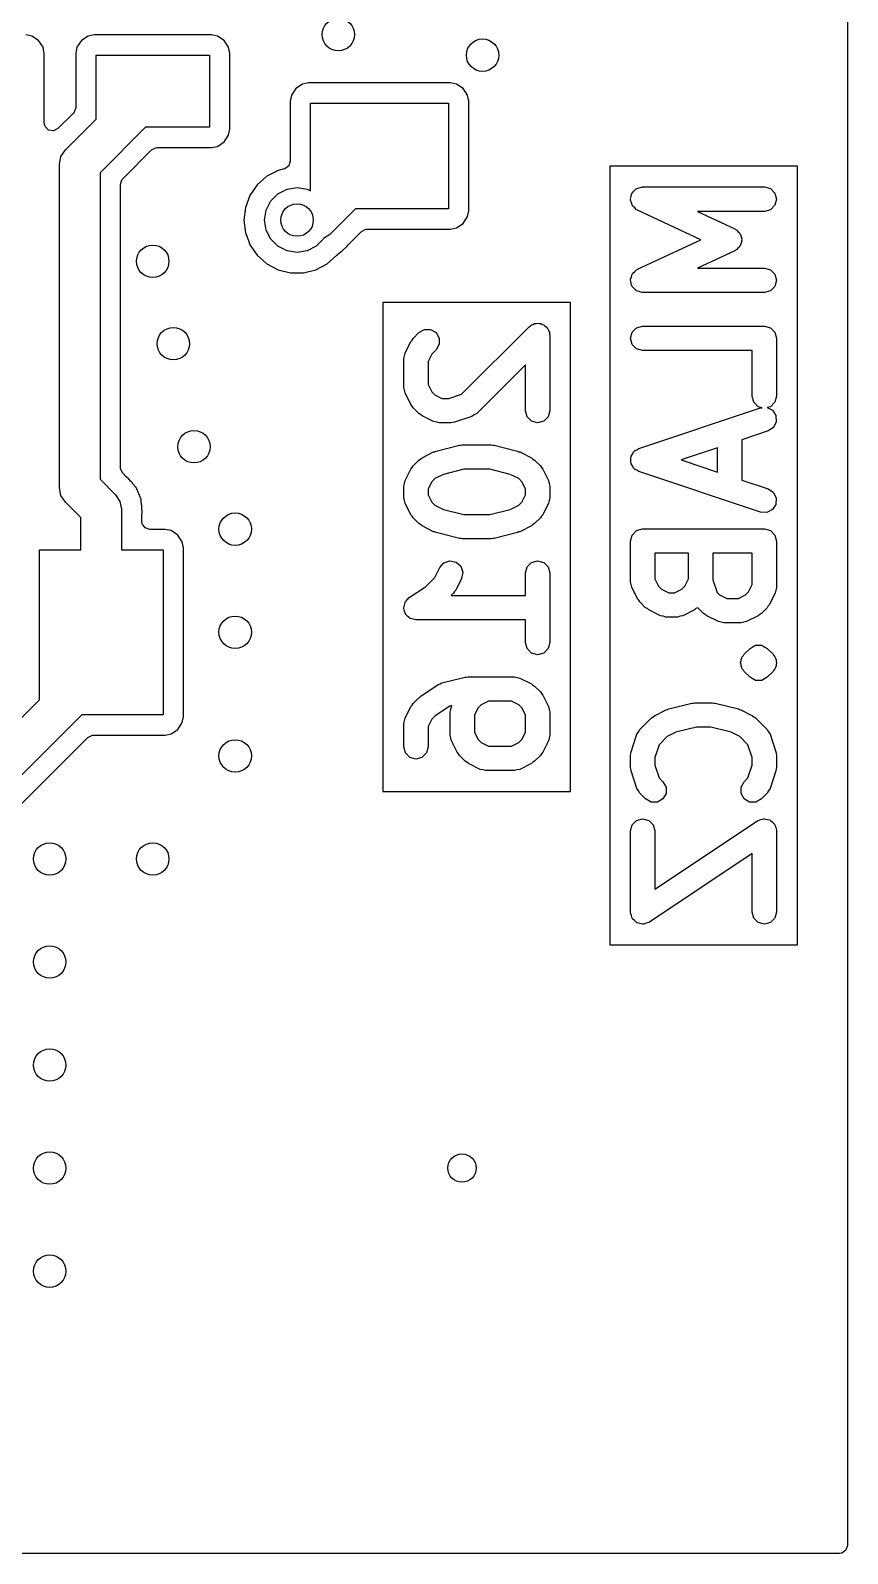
# Model space of a CAD drawing. Extents: x -0.19 to 2.19, y -0.19 to 1.39.
# Drawn here: x 1.791 to 2.187, y -0.187 to 0.552 of the extents above; entities that cross this region are included whole.
import ezdxf

# ---------------------------------------------------------------- set-up
doc = ezdxf.new("R2010")
doc.units = 0
doc.header["$MEASUREMENT"] = 0
doc.layers.add('BLACK', color=7, linetype='CONTINUOUS')

msp = doc.modelspace()

# ---------------------------------------------------------------- linework, layer by layer
at = {"layer": 'BLACK', "linetype": 'CONTINUOUS'}
for p, q in [((2.18703, 1.38313), (2.18703, -0.18313)), ((1.79135, 0.54929), (1.78847, 0.54986)), ((1.79461, 0.54711), (1.79135, 0.54929)), ((1.79135, 0.54929), (1.79135, 0.54929)), ((1.79135, 0.54929), (1.79135, 0.54929)), ((1.79135, 0.54929), (1.79135, 0.54929)), ((1.79679, 0.54385), (1.79461, 0.54711)), ((1.79461, 0.54711), (1.79461, 0.54711)), ((1.81539, 0.54711), (1.81321, 0.54385)), ((1.81865, 0.54929), (1.81539, 0.54711)), ((1.81539, 0.54711), (1.81539, 0.54711)), ((1.82153, 0.54986), (1.81865, 0.54929)), ((1.81865, 0.54929), (1.81865, 0.54929)), ((1.87847, 0.54986), (1.82153, 0.54986)), ((1.82153, 0.54986), (1.82153, 0.54986)), ((1.82153, 0.54986), (1.82153, 0.54986)), ((1.88135, 0.54929), (1.87847, 0.54986)), ((1.87847, 0.54986), (1.87847, 0.54986)), ((1.88461, 0.54711), (1.88135, 0.54929)), ((1.88135, 0.54929), (1.88135, 0.54929)), ((1.88135, 0.54929), (1.88135, 0.54929)), ((1.88135, 0.54929), (1.88135, 0.54929)), ((1.88679, 0.54385), (1.88461, 0.54711)), ((1.88461, 0.54711), (1.88461, 0.54711)), ((1.79722, 0.54166), (1.79679, 0.54385)), ((1.79736, 0.54097), (1.79722, 0.54166)), ((1.79736, 0.50714), (1.79736, 0.54097)), ((1.79736, 0.54097), (1.79736, 0.54097)), ((1.81321, 0.54385), (1.81264, 0.54097)), ((1.81264, 0.54097), (1.81264, 0.54097)), ((1.81264, 0.54097), (1.81264, 0.51462)), ((1.81321, 0.54385), (1.81321, 0.54385)), ((1.8225, 0.50892), (1.8225, 0.54)), ((1.8225, 0.54), (1.8775, 0.54)), ((1.8775, 0.54), (1.8775, 0.505)), ((1.88736, 0.54097), (1.88679, 0.54385)), ((1.88736, 0.50403), (1.88736, 0.54097)), ((1.9227, 0.52599), (1.91944, 0.52381)), ((1.92558, 0.52656), (1.9227, 0.52599)), ((1.9227, 0.52599), (1.9227, 0.52599)), ((1.99442, 0.52656), (1.92558, 0.52656)), ((1.92558, 0.52656), (1.92558, 0.52656)), ((1.92558, 0.52656), (1.92558, 0.52656)), ((1.9973, 0.52599), (1.99442, 0.52656)), ((1.99442, 0.52656), (1.99442, 0.52656)), ((2.00056, 0.52381), (1.9973, 0.52599)), ((1.9973, 0.52599), (1.9973, 0.52599)), ((1.9973, 0.52599), (1.9973, 0.52599)), ((1.9973, 0.52599), (1.9973, 0.52599)), ((1.91726, 0.52055), (1.91669, 0.51767)), ((1.91669, 0.51767), (1.91669, 0.51767)), ((1.91669, 0.51767), (1.91669, 0.48861)), ((1.91944, 0.52381), (1.91726, 0.52055)), ((1.91726, 0.52055), (1.91726, 0.52055)), ((1.91944, 0.52381), (1.91944, 0.52381)), ((2.00152, 0.52238), (2.00056, 0.52381)), ((2.00056, 0.52381), (2.00056, 0.52381)), ((2.00274, 0.52055), (2.00152, 0.52238)), ((2.00318, 0.51836), (2.00274, 0.52055)), ((2.00328, 0.51781), (2.00318, 0.51836)), ((2.00331, 0.51767), (2.00328, 0.51781)), ((2.00331, 0.48609), (2.00331, 0.51767)), ((1.8115, 0.51186), (1.80402, 0.50438)), ((1.81189, 0.51233), (1.8115, 0.51186)), ((1.81264, 0.51462), (1.81189, 0.51233)), ((1.92655, 0.47412), (1.92655, 0.5167)), ((1.92655, 0.5167), (1.99345, 0.5167)), ((1.99345, 0.5167), (1.99345, 0.4655)), ((1.79779, 0.50537), (1.79736, 0.50714)), ((1.79949, 0.50367), (1.79779, 0.50537)), ((1.80187, 0.50329), (1.79949, 0.50367)), ((1.80402, 0.50438), (1.80187, 0.50329)), ((1.80761, 0.49403), (1.8225, 0.50892)), ((1.84642, 0.505), (1.82441, 0.48299)), ((1.8775, 0.505), (1.84642, 0.505)), ((1.88679, 0.50115), (1.88736, 0.50403)), ((1.87847, 0.49514), (1.88135, 0.49571)), ((1.88135, 0.49571), (1.88461, 0.49789)), ((1.88461, 0.49789), (1.88679, 0.50115)), ((1.80472, 0.48707), (1.80547, 0.49083)), ((1.80547, 0.49083), (1.80761, 0.49403)), ((1.80761, 0.49403), (1.80761, 0.49403)), ((1.83541, 0.48005), (1.84936, 0.494)), ((1.84936, 0.494), (1.85151, 0.49509)), ((1.85151, 0.49509), (1.85212, 0.49514)), ((1.85212, 0.49514), (1.87847, 0.49514)), ((1.87847, 0.49514), (1.87847, 0.49514)), ((1.91669, 0.48861), (1.91594, 0.48632)), ((1.80472, 0.33012), (1.80472, 0.48707)), ((1.82441, 0.48299), (1.82441, 0.3342)), ((1.90534, 0.48123), (1.90069, 0.47711)), ((1.91085, 0.48412), (1.90534, 0.48123)), ((1.91372, 0.48483), (1.91085, 0.48412)), ((1.91399, 0.48491), (1.91372, 0.48483)), ((1.91594, 0.48632), (1.91399, 0.48491)), ((2.00331, 0.46453), (2.00331, 0.48609)), ((2.16268, 0.48609), (2.07167, 0.48609)), ((2.07167, 0.48609), (2.07167, 0.10827)), ((2.16268, 0.10827), (2.16268, 0.48609)), ((1.83427, 0.47729), (1.83502, 0.47958)), ((1.83427, 0.46), (1.83427, 0.47729)), ((1.83502, 0.47958), (1.83541, 0.48005)), ((1.90069, 0.47711), (1.89716, 0.47199)), ((1.91074, 0.47274), (1.91513, 0.47498)), ((1.91513, 0.47498), (1.92, 0.47575)), ((1.92, 0.47575), (1.92487, 0.47498)), ((1.92487, 0.47498), (1.92655, 0.47412)), ((2.08247, 0.47283), (2.08254, 0.47309)), ((2.08254, 0.47309), (2.08344, 0.47399)), ((2.08344, 0.47399), (2.08426, 0.47497)), ((2.08426, 0.47497), (2.08451, 0.47506)), ((2.08451, 0.47506), (2.0847, 0.47525)), ((2.0847, 0.47525), (2.08593, 0.47558)), ((2.08593, 0.47558), (2.08714, 0.47602)), ((2.08714, 0.47602), (2.0874, 0.47597)), ((2.0874, 0.47597), (2.08765, 0.47604)), ((2.08765, 0.47604), (2.14671, 0.47604)), ((2.14671, 0.47604), (2.14966, 0.47525)), ((2.14966, 0.47525), (2.15182, 0.47309)), ((2.15182, 0.47309), (2.15261, 0.47014)), ((1.89495, 0.46617), (1.8942, 0.46)), ((1.89716, 0.47199), (1.89495, 0.46617)), ((1.89495, 0.46617), (1.89495, 0.46617)), ((1.90502, 0.46487), (1.90726, 0.46926)), ((1.90726, 0.46926), (1.91074, 0.47274)), ((2.08175, 0.47014), (2.08208, 0.47137)), ((2.08181, 0.46988), (2.08175, 0.47014)), ((2.08177, 0.46962), (2.08181, 0.46988)), ((2.0822, 0.46842), (2.08177, 0.46962)), ((2.08208, 0.47137), (2.0823, 0.47263)), ((2.08254, 0.46718), (2.0822, 0.46842)), ((2.0823, 0.47263), (2.08247, 0.47283)), ((2.08272, 0.467), (2.08254, 0.46718)), ((2.08281, 0.46675), (2.08272, 0.467)), ((2.08379, 0.46593), (2.08281, 0.46675)), ((2.0847, 0.46502), (2.08379, 0.46593)), ((2.15182, 0.46718), (2.14966, 0.46502)), ((2.15261, 0.47014), (2.15182, 0.46718)), ((1.83427, 0.44012), (1.83427, 0.46)), ((1.8942, 0.46), (1.8942, 0.46)), ((1.8942, 0.46), (1.89495, 0.45383)), ((1.90425, 0.46), (1.90502, 0.46487)), ((1.90502, 0.45513), (1.90425, 0.46)), ((1.94832, 0.4655), (1.93586, 0.45304)), ((1.99345, 0.4655), (1.94832, 0.4655)), ((1.9973, 0.45621), (2.00056, 0.45839)), ((2.00056, 0.45839), (2.00274, 0.46165)), ((2.00274, 0.46165), (2.00331, 0.46453)), ((2.08495, 0.46495), (2.0847, 0.46502)), ((2.08515, 0.46478), (2.08495, 0.46495)), ((2.11587, 0.45045), (2.08515, 0.46478)), ((2.14671, 0.46423), (2.11427, 0.46423)), ((2.11427, 0.46423), (2.13233, 0.4558)), ((2.14966, 0.46502), (2.14671, 0.46423)), ((1.89495, 0.45383), (1.89495, 0.45383)), ((1.89495, 0.45383), (1.8964, 0.45)), ((1.90726, 0.45074), (1.90502, 0.45513)), ((1.9329, 0.45107), (1.93274, 0.45074)), ((1.93586, 0.45304), (1.9329, 0.45107)), ((1.94463, 0.44786), (1.95126, 0.4545)), ((1.95126, 0.4545), (1.95341, 0.45559)), ((1.95341, 0.45559), (1.95402, 0.45564)), ((1.95402, 0.45564), (1.99442, 0.45564)), ((1.99442, 0.45564), (1.9973, 0.45621)), ((1.99442, 0.45564), (1.99442, 0.45564)), ((2.13233, 0.4558), (2.13273, 0.45547)), ((2.13273, 0.45547), (2.13322, 0.45529)), ((2.13322, 0.45529), (2.13388, 0.4545)), ((2.13388, 0.4545), (2.13467, 0.45384)), ((2.13467, 0.45384), (2.13485, 0.45335)), ((2.13485, 0.45335), (2.13518, 0.45295)), ((2.13518, 0.45295), (2.13536, 0.45193)), ((2.13536, 0.45193), (2.13572, 0.45096)), ((2.13572, 0.45096), (2.13563, 0.45045)), ((1.8964, 0.45), (1.89716, 0.44801)), ((1.89716, 0.44801), (1.90069, 0.44289)), ((1.91074, 0.44726), (1.90726, 0.45074)), ((1.91513, 0.44502), (1.91074, 0.44726)), ((1.92, 0.44425), (1.91513, 0.44502)), ((1.92487, 0.44502), (1.92, 0.44425)), ((1.92926, 0.44726), (1.92487, 0.44502)), ((1.93274, 0.45074), (1.92926, 0.44726)), ((1.93966, 0.44325), (1.94122, 0.4446)), ((1.94122, 0.4446), (1.94133, 0.44469)), ((1.94133, 0.44469), (1.94184, 0.44507)), ((1.94184, 0.44507), (1.94229, 0.44552)), ((1.94229, 0.44552), (1.94239, 0.44561)), ((1.94239, 0.44561), (1.94395, 0.44696)), ((1.94395, 0.44696), (1.9441, 0.44721)), ((1.9441, 0.44721), (1.94463, 0.44786)), ((2.08515, 0.43612), (2.11587, 0.45045)), ((2.13233, 0.4451), (2.11427, 0.43667)), ((2.13273, 0.44543), (2.13233, 0.4451)), ((2.13322, 0.44561), (2.13273, 0.44543)), ((2.13388, 0.4464), (2.13322, 0.44561)), ((2.13467, 0.44706), (2.13388, 0.4464)), ((2.13485, 0.44755), (2.13467, 0.44706)), ((2.13518, 0.44795), (2.13485, 0.44755)), ((2.13536, 0.44897), (2.13518, 0.44795)), ((2.13572, 0.44994), (2.13536, 0.44897)), ((2.13563, 0.45045), (2.13572, 0.44994)), ((1.83425, 0.44), (1.83427, 0.44012)), ((1.83427, 0.43988), (1.83425, 0.44)), ((1.83427, 0.42003), (1.83427, 0.43988)), ((1.90069, 0.44289), (1.90069, 0.44289)), ((1.90069, 0.44289), (1.90069, 0.44289)), ((1.90069, 0.44289), (1.90534, 0.43877)), ((1.90534, 0.43877), (1.91085, 0.43588)), ((1.92915, 0.43588), (1.93466, 0.43877)), ((1.93466, 0.43877), (1.93931, 0.44289)), ((1.93931, 0.44289), (1.93943, 0.44303)), ((1.93931, 0.44289), (1.93931, 0.44289)), ((1.93943, 0.44303), (1.93962, 0.44321)), ((1.93962, 0.44321), (1.93966, 0.44325)), ((1.93966, 0.44325), (1.93966, 0.44325)), ((2.08495, 0.43595), (2.08515, 0.43612)), ((2.11427, 0.43667), (2.14671, 0.43667)), ((2.14671, 0.43667), (2.14966, 0.43588)), ((1.91085, 0.43588), (1.91689, 0.43439)), ((1.91689, 0.43439), (1.91689, 0.43439)), ((1.91689, 0.43439), (1.92311, 0.43439)), ((1.92311, 0.43439), (1.92915, 0.43588)), ((1.92311, 0.43439), (1.92311, 0.43439)), ((2.08175, 0.43077), (2.08181, 0.43102)), ((2.08208, 0.42953), (2.08175, 0.43077)), ((2.08177, 0.43128), (2.0822, 0.43248)), ((2.08181, 0.43102), (2.08177, 0.43128)), ((2.0823, 0.42827), (2.08208, 0.42953)), ((2.0822, 0.43248), (2.08254, 0.43372)), ((2.08254, 0.43372), (2.08272, 0.4339)), ((2.08272, 0.4339), (2.08281, 0.43415)), ((2.08281, 0.43415), (2.08379, 0.43497)), ((2.08379, 0.43497), (2.0847, 0.43588)), ((2.0847, 0.43588), (2.08495, 0.43595)), ((2.14966, 0.43588), (2.15182, 0.43372)), ((2.15182, 0.43372), (2.15261, 0.43077)), ((2.15261, 0.43077), (2.15182, 0.42781)), ((2.08247, 0.42807), (2.0823, 0.42827)), ((2.08254, 0.42781), (2.08247, 0.42807)), ((2.08344, 0.42691), (2.08254, 0.42781)), ((2.08426, 0.42593), (2.08344, 0.42691)), ((2.08451, 0.42584), (2.08426, 0.42593)), ((2.0847, 0.42565), (2.08451, 0.42584)), ((2.08593, 0.42532), (2.0847, 0.42565)), ((2.08714, 0.42488), (2.08593, 0.42532)), ((2.0874, 0.42493), (2.08714, 0.42488)), ((2.08765, 0.42486), (2.0874, 0.42493)), ((2.14671, 0.42486), (2.08765, 0.42486)), ((2.14966, 0.42565), (2.14671, 0.42486)), ((2.15182, 0.42781), (2.14966, 0.42565)), ((1.83427, 0.3399), (1.83427, 0.42003)), ((2.05268, 0.42003), (1.96167, 0.42003)), ((1.96167, 0.42003), (1.96167, 0.1828)), ((2.05268, 0.1828), (2.05268, 0.42003)), ((1.9791, 0.40541), (1.98175, 0.40694)), ((1.98175, 0.40694), (1.9848, 0.40694)), ((1.9848, 0.40694), (1.98745, 0.40541)), ((1.99977, 0.37546), (2.03253, 0.40823)), ((2.03253, 0.40823), (2.0332, 0.40861)), ((2.0332, 0.40861), (2.03375, 0.40916)), ((2.03375, 0.40916), (2.0345, 0.40936)), ((2.0345, 0.40936), (2.03518, 0.40975)), ((2.03518, 0.40975), (2.03595, 0.40975)), ((2.03595, 0.40975), (2.03671, 0.40996)), ((2.03671, 0.40996), (2.03746, 0.40975)), ((2.03746, 0.40975), (2.03823, 0.40975)), ((2.03823, 0.40975), (2.03891, 0.40936)), ((2.03891, 0.40936), (2.03966, 0.40916)), ((2.03966, 0.40916), (2.04021, 0.40861)), ((2.04021, 0.40861), (2.04088, 0.40823)), ((2.04088, 0.40823), (2.04127, 0.40755)), ((2.04127, 0.40755), (2.04182, 0.407)), ((2.04182, 0.407), (2.04202, 0.40625)), ((2.08254, 0.4056), (2.0847, 0.40776)), ((2.0847, 0.40776), (2.08765, 0.40855)), ((2.08765, 0.40855), (2.14671, 0.40855)), ((2.14671, 0.40855), (2.14966, 0.40776)), ((2.14966, 0.40776), (2.15182, 0.4056)), ((1.97237, 0.39544), (1.97518, 0.40107)), ((1.97518, 0.40107), (1.97581, 0.40178)), ((1.97581, 0.40178), (1.97629, 0.4026)), ((1.97629, 0.4026), (1.9791, 0.40541)), ((1.98745, 0.40541), (1.98898, 0.40277)), ((1.98898, 0.39971), (1.98745, 0.39706)), ((1.98898, 0.40277), (1.98898, 0.39971)), ((2.04202, 0.40625), (2.04241, 0.40558)), ((2.04241, 0.40558), (2.04241, 0.4048)), ((2.04241, 0.4048), (2.04261, 0.40405)), ((2.04261, 0.40405), (2.04261, 0.36749)), ((2.08175, 0.40264), (2.08254, 0.4056)), ((2.08254, 0.39969), (2.08175, 0.40264)), ((2.0847, 0.39753), (2.08254, 0.39969)), ((2.15182, 0.4056), (2.15261, 0.40264)), ((2.15261, 0.40264), (2.15261, 0.37452)), ((1.97175, 0.3928), (1.9721, 0.39411)), ((1.97175, 0.37874), (1.97175, 0.3928)), ((1.9721, 0.39411), (1.97237, 0.39544)), ((1.98532, 0.39493), (1.98356, 0.39141)), ((1.98745, 0.39706), (1.98532, 0.39493)), ((2.08765, 0.39674), (2.0847, 0.39753)), ((2.1408, 0.39674), (2.08765, 0.39674)), ((2.1408, 0.37452), (2.1408, 0.39674)), ((1.98356, 0.39141), (1.98356, 0.38013)), ((2.0308, 0.38979), (2.00714, 0.36613)), ((2.0308, 0.36749), (2.0308, 0.38979)), ((1.9721, 0.37743), (1.97175, 0.37874)), ((1.97237, 0.3761), (1.9721, 0.37743)), ((1.98356, 0.38013), (1.98532, 0.37661)), ((1.97518, 0.37047), (1.97237, 0.3761)), ((1.97581, 0.36976), (1.97518, 0.37047)), ((1.97629, 0.36894), (1.97581, 0.36976)), ((1.98532, 0.37661), (1.98677, 0.37516)), ((1.98677, 0.37516), (1.99029, 0.3734)), ((1.99029, 0.3734), (1.99357, 0.3734)), ((1.99357, 0.3734), (1.99977, 0.37546)), ((2.14159, 0.37157), (2.1408, 0.37452)), ((2.14375, 0.36941), (2.14159, 0.37157)), ((2.15182, 0.37157), (2.14966, 0.36941)), ((2.15261, 0.37452), (2.15182, 0.37157)), ((1.9791, 0.36613), (1.97629, 0.36894)), ((1.97992, 0.36565), (1.9791, 0.36613)), ((1.98063, 0.36502), (1.97992, 0.36565)), ((1.98626, 0.36221), (1.98063, 0.36502)), ((1.98759, 0.36194), (1.98626, 0.36221)), ((2.00483, 0.3647), (1.99639, 0.36189)), ((2.00596, 0.36545), (2.00483, 0.3647)), ((2.00714, 0.36613), (2.00596, 0.36545)), ((2.03159, 0.36454), (2.0308, 0.36749)), ((2.03375, 0.36238), (2.03159, 0.36454)), ((2.03671, 0.36159), (2.03375, 0.36238)), ((2.03966, 0.36238), (2.03671, 0.36159)), ((2.04182, 0.36454), (2.03966, 0.36238)), ((2.04261, 0.36749), (2.04182, 0.36454)), ((2.08578, 0.34919), (2.14484, 0.36888)), ((2.14557, 0.36892), (2.14375, 0.36941)), ((2.14484, 0.36888), (2.14557, 0.36892)), ((2.14966, 0.36941), (2.14805, 0.36898)), ((2.14805, 0.36898), (2.15062, 0.36769)), ((2.15062, 0.36769), (2.15231, 0.36514)), ((2.15231, 0.36514), (2.15249, 0.36209)), ((1.9889, 0.36159), (1.98759, 0.36194)), ((1.99452, 0.36159), (1.9889, 0.36159)), ((1.99544, 0.36183), (1.99452, 0.36159)), ((1.99639, 0.36189), (1.99544, 0.36183)), ((2.14857, 0.35767), (2.13574, 0.35339)), ((2.15112, 0.35935), (2.14857, 0.35767)), ((2.15249, 0.36209), (2.15112, 0.35935)), ((1.98063, 0.34465), (1.98626, 0.34746)), ((1.98626, 0.34746), (1.9869, 0.34759)), ((1.9869, 0.34759), (1.98747, 0.34791)), ((1.98747, 0.34791), (1.99872, 0.35072)), ((1.99872, 0.35072), (1.99944, 0.35071)), ((1.99944, 0.35071), (2.00015, 0.3509)), ((2.00015, 0.3509), (2.01421, 0.3509)), ((2.01421, 0.3509), (2.01491, 0.35071)), ((2.01491, 0.35071), (2.01564, 0.35072)), ((2.01564, 0.35072), (2.02689, 0.34791)), ((2.02689, 0.34791), (2.02746, 0.34759)), ((2.02746, 0.34759), (2.0281, 0.34746)), ((2.0281, 0.34746), (2.03372, 0.34465)), ((2.0827, 0.34645), (2.08323, 0.34751)), ((2.08323, 0.34751), (2.08353, 0.3477)), ((2.08353, 0.3477), (2.08373, 0.34801)), ((2.08373, 0.34801), (2.08479, 0.34854)), ((2.08479, 0.34854), (2.08578, 0.34919)), ((2.12393, 0.34946), (2.10633, 0.34359)), ((2.12393, 0.33772), (2.12393, 0.34946)), ((2.13574, 0.35339), (2.13574, 0.33378)), ((1.97581, 0.33991), (1.97629, 0.34073)), ((1.97629, 0.34073), (1.9791, 0.34355)), ((1.9791, 0.34355), (1.97992, 0.34402)), ((1.97992, 0.34402), (1.98063, 0.34465)), ((2.03372, 0.34465), (2.03443, 0.34402)), ((2.03443, 0.34402), (2.03526, 0.34355)), ((2.03526, 0.34355), (2.03807, 0.34073)), ((2.03807, 0.34073), (2.03854, 0.33991)), ((2.08187, 0.34477), (2.08203, 0.34509)), ((2.08194, 0.34359), (2.08187, 0.34477)), ((2.08187, 0.3424), (2.08194, 0.34359)), ((2.08203, 0.34208), (2.08187, 0.3424)), ((2.08203, 0.34509), (2.08205, 0.34546)), ((2.08205, 0.34172), (2.08203, 0.34208)), ((2.08205, 0.34546), (2.0827, 0.34645)), ((2.0827, 0.34073), (2.08205, 0.34172)), ((2.08323, 0.33967), (2.0827, 0.34073)), ((2.10633, 0.34359), (2.12393, 0.33772)), ((1.82441, 0.3342), (1.83196, 0.32665)), ((1.83432, 0.33929), (1.83427, 0.3399)), ((1.83541, 0.33714), (1.83432, 0.33929)), ((1.83714, 0.33541), (1.83541, 0.33714)), ((1.83779, 0.33489), (1.83714, 0.33541)), ((1.83804, 0.33473), (1.83779, 0.33489)), ((1.83939, 0.33317), (1.83804, 0.33473)), ((1.83804, 0.33473), (1.83804, 0.33473)), ((1.83948, 0.33307), (1.83939, 0.33317)), ((1.83993, 0.33262), (1.83948, 0.33307)), ((1.84022, 0.33223), (1.83993, 0.33262)), ((1.9721, 0.33225), (1.97237, 0.33358)), ((1.97237, 0.33358), (1.97518, 0.3392)), ((1.97518, 0.3392), (1.97581, 0.33991)), ((1.98532, 0.33306), (1.98356, 0.32954)), ((1.98677, 0.33452), (1.98532, 0.33306)), ((1.99096, 0.33661), (1.98677, 0.33452)), ((2.00087, 0.33909), (1.99096, 0.33661)), ((2.01348, 0.33909), (2.00087, 0.33909)), ((2.0234, 0.33661), (2.01348, 0.33909)), ((2.02758, 0.33452), (2.0234, 0.33661)), ((2.02904, 0.33306), (2.02758, 0.33452)), ((2.0308, 0.32954), (2.02904, 0.33306)), ((2.03854, 0.33991), (2.03918, 0.3392)), ((2.03918, 0.3392), (2.04199, 0.33358)), ((2.04199, 0.33358), (2.04226, 0.33225)), ((2.08353, 0.33947), (2.08323, 0.33967)), ((2.08373, 0.33917), (2.08353, 0.33947)), ((2.08479, 0.33864), (2.08373, 0.33917)), ((2.08578, 0.33799), (2.08479, 0.33864)), ((2.14484, 0.3183), (2.08578, 0.33799)), ((2.13574, 0.33378), (2.14857, 0.32951)), ((1.80547, 0.32635), (1.80472, 0.33012)), ((1.80761, 0.32316), (1.80547, 0.32635)), ((1.83196, 0.32665), (1.83196, 0.32665)), ((1.83196, 0.32665), (1.83409, 0.32345)), ((1.84031, 0.33211), (1.84022, 0.33223)), ((1.8404, 0.332), (1.84031, 0.33211)), ((1.84175, 0.33045), (1.8404, 0.332)), ((1.84187, 0.33018), (1.84175, 0.33045)), ((1.84175, 0.33045), (1.84175, 0.33045)), ((1.84175, 0.33045), (1.84175, 0.33045)), ((1.84229, 0.32946), (1.84187, 0.33018)), ((1.84247, 0.32923), (1.84229, 0.32946)), ((1.84315, 0.32741), (1.84247, 0.32923)), ((1.84319, 0.3273), (1.84315, 0.32741)), ((1.84325, 0.32717), (1.84319, 0.3273)), ((1.8441, 0.32529), (1.84325, 0.32717)), ((1.84414, 0.325), (1.8441, 0.32529)), ((1.8441, 0.32529), (1.8441, 0.32529)), ((1.97175, 0.33093), (1.9721, 0.33225)), ((1.97175, 0.32531), (1.97175, 0.33093)), ((1.9721, 0.324), (1.97175, 0.32531)), ((1.98356, 0.32954), (1.98356, 0.3267)), ((1.98356, 0.3267), (1.98532, 0.32318)), ((2.02904, 0.32318), (2.0308, 0.3267)), ((2.0308, 0.3267), (2.0308, 0.32954)), ((2.04226, 0.33225), (2.04261, 0.33093)), ((2.04261, 0.32531), (2.04226, 0.324)), ((2.04261, 0.33093), (2.04261, 0.32531)), ((2.14857, 0.32951), (2.15112, 0.32782)), ((2.15112, 0.32782), (2.15249, 0.32509)), ((1.81516, 0.31561), (1.80761, 0.32316)), ((1.83409, 0.32345), (1.83484, 0.31968)), ((1.83484, 0.31968), (1.83484, 0.3)), ((1.84435, 0.32419), (1.84414, 0.325)), ((1.84445, 0.32392), (1.84435, 0.32419)), ((1.8446, 0.32186), (1.84445, 0.32392)), ((1.84461, 0.32172), (1.8446, 0.32186)), ((1.84466, 0.32142), (1.84461, 0.32172)), ((1.8447, 0.32109), (1.84466, 0.32142)), ((1.8447, 0.32046), (1.8447, 0.32109)), ((1.84471, 0.32032), (1.8447, 0.32046)), ((1.8447, 0.31715), (1.84479, 0.31798)), ((1.84486, 0.31827), (1.84471, 0.32032)), ((1.84479, 0.31798), (1.84486, 0.31827)), ((1.97237, 0.32267), (1.9721, 0.324)), ((1.97518, 0.31704), (1.97237, 0.32267)), ((1.98532, 0.32318), (1.98677, 0.32173)), ((1.98677, 0.32173), (1.99096, 0.31963)), ((1.99096, 0.31963), (2.00087, 0.31715)), ((2.01348, 0.31715), (2.0234, 0.31963)), ((2.0234, 0.31963), (2.02758, 0.32173)), ((2.02758, 0.32173), (2.02904, 0.32318)), ((2.04199, 0.32267), (2.03918, 0.31704)), ((2.04226, 0.324), (2.04199, 0.32267)), ((2.14789, 0.31812), (2.14484, 0.3183)), ((2.15062, 0.31949), (2.14789, 0.31812)), ((2.15231, 0.32204), (2.15062, 0.31949)), ((2.15249, 0.32509), (2.15231, 0.32204)), ((1.81516, 0.3), (1.81516, 0.31561)), ((1.8447, 0.31376), (1.8447, 0.31715)), ((1.8449, 0.31256), (1.8447, 0.31376)), ((1.84631, 0.31061), (1.8449, 0.31256)), ((1.8486, 0.30986), (1.84631, 0.31061)), ((1.97581, 0.31633), (1.97518, 0.31704)), ((1.97629, 0.31551), (1.97581, 0.31633)), ((1.9791, 0.3127), (1.97629, 0.31551)), ((1.97992, 0.31222), (1.9791, 0.3127)), ((1.98063, 0.31159), (1.97992, 0.31222)), ((1.98626, 0.30878), (1.98063, 0.31159)), ((2.00087, 0.31715), (2.01348, 0.31715)), ((2.03372, 0.31159), (2.0281, 0.30878)), ((2.03443, 0.31222), (2.03372, 0.31159)), ((2.03526, 0.3127), (2.03443, 0.31222)), ((2.03807, 0.31551), (2.03526, 0.3127)), ((2.03854, 0.31633), (2.03807, 0.31551)), ((2.03918, 0.31704), (2.03854, 0.31633)), ((1.85597, 0.30986), (1.8486, 0.30986)), ((1.85885, 0.30929), (1.85597, 0.30986)), ((1.85597, 0.30986), (1.85597, 0.30986)), ((1.85597, 0.30986), (1.85597, 0.30986)), ((1.86211, 0.30711), (1.85885, 0.30929)), ((1.85885, 0.30929), (1.85885, 0.30929)), ((1.85885, 0.30929), (1.85885, 0.30929)), ((1.85885, 0.30929), (1.85885, 0.30929)), ((1.86429, 0.30385), (1.86211, 0.30711)), ((1.86211, 0.30711), (1.86211, 0.30711)), ((1.86486, 0.30097), (1.86429, 0.30385)), ((1.9869, 0.30865), (1.98626, 0.30878)), ((1.98747, 0.30833), (1.9869, 0.30865)), ((1.99872, 0.30552), (1.98747, 0.30833)), ((1.99944, 0.30553), (1.99872, 0.30552)), ((2.00015, 0.30534), (1.99944, 0.30553)), ((2.01421, 0.30534), (2.00015, 0.30534)), ((2.01491, 0.30553), (2.01421, 0.30534)), ((2.01564, 0.30552), (2.01491, 0.30553)), ((2.02689, 0.30833), (2.01564, 0.30552)), ((2.02746, 0.30865), (2.02689, 0.30833)), ((2.0281, 0.30878), (2.02746, 0.30865)), ((2.08175, 0.30422), (2.08254, 0.30717)), ((2.08175, 0.28453), (2.08175, 0.30422)), ((2.08254, 0.30717), (2.0847, 0.30933)), ((2.0847, 0.30933), (2.08765, 0.31012)), ((2.08765, 0.31012), (2.14671, 0.31012)), ((2.14671, 0.31012), (2.14966, 0.30933)), ((2.14966, 0.30933), (2.15182, 0.30717)), ((2.15182, 0.30717), (2.15261, 0.30422)), ((2.15261, 0.30422), (2.15261, 0.28172)), ((1.795, 0.22724), (1.795, 0.3)), ((1.795, 0.3), (1.81516, 0.3)), ((1.83484, 0.3), (1.855, 0.3)), ((1.855, 0.3), (1.855, 0.22)), ((1.86486, 0.21903), (1.86486, 0.30097)), ((2.10987, 0.29831), (2.09356, 0.29831)), ((2.09356, 0.29831), (2.09356, 0.28593)), ((2.10987, 0.28593), (2.10987, 0.29831)), ((2.1408, 0.29831), (2.12168, 0.29831)), ((2.12168, 0.29831), (2.12168, 0.28549)), ((2.1408, 0.28312), (2.1408, 0.29831)), ((1.98686, 0.28663), (1.98924, 0.29139)), ((1.98924, 0.29139), (1.99127, 0.29368)), ((1.99127, 0.29368), (1.99417, 0.29465)), ((1.99417, 0.29465), (1.99716, 0.29403)), ((1.99716, 0.29403), (1.99945, 0.29201)), ((1.99945, 0.29201), (2.00042, 0.28911)), ((2.00042, 0.28911), (1.99981, 0.28611)), ((2.0308, 0.28875), (2.03159, 0.2917)), ((2.0308, 0.27778), (2.0308, 0.28875)), ((2.03159, 0.2917), (2.03375, 0.29387)), ((2.03375, 0.29387), (2.03671, 0.29466)), ((2.03671, 0.29466), (2.03966, 0.29387)), ((2.03966, 0.29387), (2.04182, 0.2917)), ((2.04182, 0.2917), (2.04261, 0.28875)), ((2.04261, 0.28875), (2.04261, 0.25501)), ((1.97437, 0.27679), (1.98232, 0.28209)), ((1.98232, 0.28209), (1.98686, 0.28663)), ((1.99981, 0.28611), (1.99699, 0.28049)), ((2.0821, 0.28322), (2.08175, 0.28453)), ((2.08237, 0.28189), (2.0821, 0.28322)), ((2.08518, 0.27627), (2.08237, 0.28189)), ((2.09356, 0.28593), (2.09532, 0.28241)), ((2.09532, 0.28241), (2.09677, 0.28095)), ((2.09677, 0.28095), (2.10029, 0.27919)), ((2.10313, 0.27919), (2.10665, 0.28095)), ((2.10665, 0.28095), (2.10811, 0.28241)), ((2.10811, 0.28241), (2.10987, 0.28593)), ((2.12168, 0.28549), (2.12375, 0.27929)), ((2.13904, 0.27959), (2.1408, 0.28312)), ((2.15261, 0.28172), (2.15226, 0.28041)), ((1.97209, 0.27318), (1.97236, 0.2745)), ((1.97236, 0.2745), (1.97249, 0.27464)), ((1.97249, 0.27464), (1.97254, 0.27483)), ((1.97254, 0.27483), (1.97349, 0.27578)), ((1.97349, 0.27578), (1.97437, 0.27679)), ((1.99589, 0.27895), (1.99472, 0.27778)), ((1.99472, 0.27778), (2.0308, 0.27778)), ((1.99636, 0.27977), (1.99589, 0.27895)), ((1.99699, 0.28049), (1.99636, 0.27977)), ((2.08581, 0.27556), (2.08518, 0.27627)), ((2.08629, 0.27473), (2.08581, 0.27556)), ((2.0891, 0.27192), (2.08629, 0.27473)), ((2.10029, 0.27919), (2.10313, 0.27919)), ((2.12375, 0.27929), (2.12489, 0.27814)), ((2.12489, 0.27814), (2.12841, 0.27638)), ((2.12841, 0.27638), (2.13406, 0.27638)), ((2.13406, 0.27638), (2.13758, 0.27814)), ((2.13758, 0.27814), (2.13904, 0.27959)), ((2.14918, 0.27346), (2.14854, 0.27274)), ((2.15199, 0.27908), (2.14918, 0.27346)), ((2.15226, 0.28041), (2.15199, 0.27908)), ((1.97175, 0.27188), (1.97209, 0.27318)), ((1.9718, 0.27169), (1.97175, 0.27188)), ((1.97176, 0.2715), (1.9718, 0.27169)), ((1.97219, 0.27022), (1.97176, 0.2715)), ((1.97254, 0.26893), (1.97219, 0.27022)), ((1.97267, 0.26879), (1.97254, 0.26893)), ((1.97274, 0.2686), (1.97267, 0.26879)), ((1.97375, 0.26771), (1.97274, 0.2686)), ((1.9747, 0.26676), (1.97375, 0.26771)), ((1.97489, 0.26671), (1.9747, 0.26676)), ((1.97503, 0.26659), (1.97489, 0.26671)), ((1.97635, 0.26632), (1.97503, 0.26659)), ((1.97765, 0.26597), (1.97635, 0.26632)), ((2.08992, 0.27145), (2.0891, 0.27192)), ((2.09063, 0.27081), (2.08992, 0.27145)), ((2.09626, 0.268), (2.09063, 0.27081)), ((2.09759, 0.26773), (2.09626, 0.268)), ((2.0989, 0.26738), (2.09759, 0.26773)), ((2.10452, 0.26738), (2.0989, 0.26738)), ((2.10583, 0.26773), (2.10452, 0.26738)), ((2.10716, 0.268), (2.10583, 0.26773)), ((2.11279, 0.27081), (2.10716, 0.268)), ((2.1135, 0.27145), (2.11279, 0.27081)), ((2.11432, 0.27192), (2.1135, 0.27145)), ((2.11438, 0.27198), (2.11432, 0.27192)), ((2.11441, 0.27192), (2.11438, 0.27198)), ((2.11722, 0.26911), (2.11441, 0.27192)), ((2.11804, 0.26863), (2.11722, 0.26911)), ((2.11876, 0.268), (2.11804, 0.26863)), ((2.12438, 0.26519), (2.11876, 0.268)), ((2.14372, 0.268), (2.1381, 0.26519)), ((2.14443, 0.26863), (2.14372, 0.268)), ((2.14526, 0.26911), (2.14443, 0.26863)), ((2.14807, 0.27192), (2.14526, 0.26911)), ((2.14854, 0.27274), (2.14807, 0.27192)), ((2.0308, 0.26597), (1.97765, 0.26597)), ((2.0308, 0.25501), (2.0308, 0.26597)), ((2.12571, 0.26492), (2.12438, 0.26519)), ((2.12702, 0.26457), (2.12571, 0.26492)), ((2.13546, 0.26457), (2.12702, 0.26457)), ((2.13677, 0.26492), (2.13546, 0.26457)), ((2.1381, 0.26519), (2.13677, 0.26492)), ((2.03159, 0.25205), (2.0308, 0.25501)), ((2.03375, 0.24989), (2.03159, 0.25205)), ((2.04182, 0.25205), (2.03966, 0.24989)), ((2.04261, 0.25501), (2.04182, 0.25205)), ((2.13691, 0.24934), (2.13972, 0.25215)), ((2.13972, 0.25215), (2.14084, 0.2528)), ((2.14084, 0.2528), (2.14237, 0.25368)), ((2.14237, 0.25368), (2.14542, 0.25368)), ((2.14542, 0.25368), (2.14542, 0.25368)), ((2.14542, 0.25368), (2.14695, 0.2528)), ((2.14695, 0.2528), (2.14807, 0.25215)), ((2.14807, 0.25215), (2.15088, 0.24934)), ((2.03671, 0.2491), (2.03375, 0.24989)), ((2.03966, 0.24989), (2.03671, 0.2491)), ((2.13518, 0.24516), (2.13538, 0.24591)), ((2.13538, 0.24441), (2.13518, 0.24516)), ((2.13538, 0.24669), (2.13577, 0.24737)), ((2.13538, 0.24591), (2.13538, 0.24669)), ((2.13538, 0.24669), (2.13538, 0.24669)), ((2.13538, 0.24363), (2.13538, 0.24441)), ((2.13577, 0.24737), (2.13597, 0.24812)), ((2.13597, 0.24812), (2.13652, 0.24867)), ((2.13652, 0.24867), (2.13691, 0.24934)), ((2.13691, 0.24934), (2.13691, 0.24934)), ((2.13691, 0.24934), (2.13691, 0.24934)), ((2.15088, 0.24934), (2.15127, 0.24867)), ((2.15127, 0.24867), (2.15182, 0.24812)), ((2.15182, 0.24812), (2.15202, 0.24737)), ((2.15202, 0.24737), (2.15241, 0.24669)), ((2.15241, 0.24669), (2.15241, 0.24669)), ((2.15241, 0.24669), (2.15241, 0.24591)), ((2.15241, 0.24591), (2.15261, 0.24516)), ((2.15261, 0.24516), (2.15241, 0.24441)), ((2.15241, 0.24441), (2.15241, 0.24363)), ((1.99028, 0.23543), (2.00153, 0.23824)), ((2.00153, 0.23824), (2.00226, 0.23822)), ((2.00226, 0.23822), (2.00296, 0.23841)), ((2.00296, 0.23841), (2.02546, 0.23841)), ((2.02546, 0.23841), (2.02677, 0.23806)), ((2.02677, 0.23806), (2.0281, 0.23779)), ((2.0281, 0.23779), (2.03372, 0.23498)), ((2.13577, 0.24296), (2.13538, 0.24363)), ((2.13597, 0.24221), (2.13577, 0.24296)), ((2.13652, 0.24166), (2.13597, 0.24221)), ((2.13691, 0.24099), (2.13652, 0.24166)), ((2.13972, 0.23817), (2.13691, 0.24099)), ((2.14084, 0.23753), (2.13972, 0.23817)), ((2.13972, 0.23817), (2.13972, 0.23817)), ((2.14237, 0.23665), (2.14084, 0.23753)), ((2.14542, 0.23665), (2.14237, 0.23665)), ((2.14237, 0.23665), (2.14237, 0.23665)), ((2.14807, 0.23817), (2.14542, 0.23665)), ((2.15088, 0.24099), (2.14807, 0.23817)), ((2.14807, 0.23817), (2.14807, 0.23817)), ((2.14807, 0.23817), (2.14807, 0.23817)), ((2.15127, 0.24166), (2.15088, 0.24099)), ((2.15182, 0.24221), (2.15127, 0.24166)), ((2.15202, 0.24296), (2.15182, 0.24221)), ((2.15241, 0.24363), (2.15202, 0.24296)), ((1.98, 0.22899), (1.98844, 0.23461)), ((1.98844, 0.23461), (1.98939, 0.23493)), ((1.98939, 0.23493), (1.99028, 0.23543)), ((2.03372, 0.23498), (2.03443, 0.23435)), ((2.03443, 0.23435), (2.03526, 0.23387)), ((2.03526, 0.23387), (2.03807, 0.23106)), ((2.03807, 0.23106), (2.03854, 0.23024)), ((2.03854, 0.23024), (2.03918, 0.22953)), ((2.03918, 0.22953), (2.04199, 0.2239)), ((1.64776, 0.08), (1.795, 0.22724)), ((1.97237, 0.21828), (1.97518, 0.2239)), ((1.97518, 0.2239), (1.97581, 0.22461)), ((1.97581, 0.22461), (1.97629, 0.22544)), ((1.97629, 0.22544), (1.9791, 0.22825)), ((1.9791, 0.22825), (1.97961, 0.22854)), ((1.97961, 0.22854), (1.98, 0.22899)), ((1.99414, 0.22421), (1.98704, 0.21948)), ((1.99515, 0.22447), (1.99414, 0.22421)), ((1.99424, 0.22126), (1.99459, 0.22257)), ((1.99459, 0.22257), (1.99487, 0.2239)), ((1.99487, 0.2239), (1.99515, 0.22447)), ((2.00781, 0.22339), (2.00605, 0.21987)), ((2.00927, 0.22484), (2.00781, 0.22339)), ((2.01279, 0.2266), (2.00927, 0.22484)), ((2.02406, 0.2266), (2.01279, 0.2266)), ((2.02758, 0.22484), (2.02406, 0.2266)), ((2.02904, 0.22339), (2.02758, 0.22484)), ((2.0308, 0.21987), (2.02904, 0.22339)), ((2.04199, 0.2239), (2.04226, 0.22257)), ((2.04226, 0.22257), (2.04261, 0.22126)), ((2.09345, 0.21951), (2.09907, 0.22232)), ((2.09907, 0.22232), (2.09971, 0.22245)), ((2.09971, 0.22245), (2.10028, 0.22277)), ((2.10028, 0.22277), (2.11153, 0.22558)), ((2.11153, 0.22558), (2.11226, 0.22557)), ((2.11226, 0.22557), (2.11296, 0.22576)), ((2.11296, 0.22576), (2.1214, 0.22576)), ((2.1214, 0.22576), (2.1221, 0.22557)), ((2.1221, 0.22557), (2.12283, 0.22558)), ((2.12283, 0.22558), (2.13408, 0.22277)), ((2.13408, 0.22277), (2.13465, 0.22245)), ((2.13465, 0.22245), (2.13529, 0.22232)), ((2.13529, 0.22232), (2.14091, 0.21951)), ((1.8156, 0.22), (1.65, 0.0544)), ((1.855, 0.22), (1.8156, 0.22)), ((1.86211, 0.21289), (1.86429, 0.21615)), ((1.86429, 0.21615), (1.86486, 0.21903)), ((1.97175, 0.21564), (1.9721, 0.21695)), ((1.97175, 0.20439), (1.97175, 0.21564)), ((1.9721, 0.21695), (1.97237, 0.21828)), ((1.98532, 0.21776), (1.98356, 0.21424)), ((1.98704, 0.21948), (1.98532, 0.21776)), ((1.99424, 0.21001), (1.99424, 0.22126)), ((2.00605, 0.21987), (2.00605, 0.21141)), ((2.0308, 0.21141), (2.0308, 0.21987)), ((2.04261, 0.22126), (2.04261, 0.21001)), ((2.08629, 0.21278), (2.09191, 0.2184)), ((2.09191, 0.2184), (2.09273, 0.21888)), ((2.09273, 0.21888), (2.09345, 0.21951)), ((2.14091, 0.21951), (2.14162, 0.21888)), ((2.14162, 0.21888), (2.14245, 0.2184)), ((2.14245, 0.2184), (2.14807, 0.21278)), ((1.661, 0.05146), (1.81854, 0.209)), ((1.81854, 0.209), (1.82069, 0.21009)), ((1.82069, 0.21009), (1.8213, 0.21014)), ((1.8213, 0.21014), (1.85597, 0.21014)), ((1.85597, 0.21014), (1.85885, 0.21071)), ((1.85597, 0.21014), (1.85597, 0.21014)), ((1.85885, 0.21071), (1.86211, 0.21289)), ((1.98356, 0.21424), (1.98356, 0.20439)), ((1.99459, 0.2087), (1.99424, 0.21001)), ((1.99487, 0.20737), (1.99459, 0.2087)), ((1.99768, 0.20175), (1.99487, 0.20737)), ((2.00605, 0.21141), (2.00781, 0.20788)), ((2.00781, 0.20788), (2.00927, 0.20643)), ((2.02758, 0.20643), (2.02904, 0.20788)), ((2.02904, 0.20788), (2.0308, 0.21141)), ((2.04199, 0.20737), (2.03918, 0.20175)), ((2.04226, 0.2087), (2.04199, 0.20737)), ((2.04261, 0.21001), (2.04226, 0.2087)), ((2.08205, 0.20204), (2.08486, 0.21047)), ((2.08486, 0.21047), (2.08561, 0.21161)), ((2.08561, 0.21161), (2.08629, 0.21278)), ((2.09959, 0.20938), (2.09562, 0.20541)), ((2.10377, 0.21147), (2.09959, 0.20938)), ((2.11369, 0.21395), (2.10377, 0.21147)), ((2.12067, 0.21395), (2.11369, 0.21395)), ((2.13058, 0.21147), (2.12067, 0.21395)), ((2.13477, 0.20938), (2.13058, 0.21147)), ((2.13873, 0.20541), (2.13477, 0.20938)), ((2.14807, 0.21278), (2.14875, 0.2116)), ((2.14875, 0.2116), (2.1495, 0.21047)), ((2.1495, 0.21047), (2.15231, 0.20204)), ((1.97254, 0.20143), (1.97175, 0.20439)), ((1.9747, 0.19927), (1.97254, 0.20143)), ((1.98277, 0.20143), (1.9806, 0.19927)), ((1.98356, 0.20439), (1.98277, 0.20143)), ((1.99831, 0.20103), (1.99768, 0.20175)), ((1.99878, 0.20021), (1.99831, 0.20103)), ((2.0016, 0.1974), (1.99878, 0.20021)), ((2.00927, 0.20643), (2.01279, 0.20467)), ((2.01279, 0.20467), (2.02406, 0.20467)), ((2.02406, 0.20467), (2.02758, 0.20643)), ((2.03807, 0.20021), (2.03526, 0.1974)), ((2.03854, 0.20103), (2.03807, 0.20021)), ((2.03918, 0.20175), (2.03854, 0.20103)), ((2.08175, 0.20017), (2.08199, 0.20109)), ((2.08175, 0.19454), (2.08175, 0.20017)), ((2.08199, 0.20109), (2.08205, 0.20204)), ((2.09562, 0.20541), (2.09356, 0.19921)), ((2.1408, 0.19921), (2.13873, 0.20541)), ((2.15231, 0.20204), (2.15237, 0.20109)), ((2.15237, 0.20109), (2.15261, 0.20017)), ((2.15261, 0.20017), (2.15261, 0.19454)), ((1.97765, 0.19848), (1.9747, 0.19927)), ((1.9806, 0.19927), (1.97765, 0.19848)), ((2.00242, 0.19692), (2.0016, 0.1974)), ((2.00313, 0.19629), (2.00242, 0.19692)), ((2.00876, 0.19348), (2.00313, 0.19629)), ((2.01009, 0.19321), (2.00876, 0.19348)), ((2.0114, 0.19286), (2.01009, 0.19321)), ((2.02546, 0.19286), (2.0114, 0.19286)), ((2.02677, 0.19321), (2.02546, 0.19286)), ((2.0281, 0.19348), (2.02677, 0.19321)), ((2.03372, 0.19629), (2.0281, 0.19348)), ((2.03443, 0.19692), (2.03372, 0.19629)), ((2.03526, 0.1974), (2.03443, 0.19692)), ((2.08199, 0.19363), (2.08175, 0.19454)), ((2.08205, 0.19268), (2.08199, 0.19363)), ((2.08486, 0.18424), (2.08205, 0.19268)), ((2.09356, 0.19921), (2.09356, 0.1955)), ((2.09356, 0.1955), (2.09562, 0.1893)), ((2.13873, 0.1893), (2.1408, 0.1955)), ((2.1408, 0.1955), (2.1408, 0.19921)), ((2.15231, 0.19268), (2.1495, 0.18424)), ((2.15237, 0.19363), (2.15231, 0.19268)), ((2.15261, 0.19454), (2.15237, 0.19363)), ((2.09562, 0.1893), (2.09745, 0.18747)), ((2.09745, 0.18747), (2.09898, 0.18482)), ((2.09898, 0.18482), (2.09898, 0.18177)), ((2.13538, 0.18482), (2.13691, 0.18747)), ((2.13538, 0.18177), (2.13538, 0.18482)), ((2.13691, 0.18747), (2.13873, 0.1893)), ((1.96167, 0.1828), (1.96167, 0.1828)), ((1.96167, 0.1828), (2.05268, 0.1828)), ((2.05268, 0.1828), (2.05268, 0.1828)), ((2.08561, 0.18311), (2.08486, 0.18424)), ((2.08629, 0.18193), (2.08561, 0.18311)), ((2.0891, 0.17912), (2.08629, 0.18193)), ((2.09175, 0.17759), (2.0891, 0.17912)), ((2.0948, 0.17759), (2.09175, 0.17759)), ((2.09745, 0.17912), (2.0948, 0.17759)), ((2.09898, 0.18177), (2.09745, 0.17912)), ((2.13691, 0.17912), (2.13538, 0.18177)), ((2.13955, 0.17759), (2.13691, 0.17912)), ((2.14261, 0.17759), (2.13955, 0.17759)), ((2.14526, 0.17912), (2.14261, 0.17759)), ((2.14807, 0.18193), (2.14526, 0.17912)), ((2.14875, 0.18311), (2.14807, 0.18193)), ((2.1495, 0.18424), (2.14875, 0.18311)), ((2.08175, 0.16361), (2.08254, 0.16656)), ((2.08175, 0.12424), (2.08175, 0.16361)), ((2.08254, 0.16656), (2.0847, 0.16873)), ((2.0847, 0.16873), (2.08765, 0.16952)), ((2.08765, 0.16952), (2.0906, 0.16873)), ((2.0906, 0.16873), (2.09277, 0.16656)), ((2.09277, 0.16656), (2.09356, 0.16361)), ((2.09356, 0.13528), (2.14343, 0.16852)), ((2.09356, 0.16361), (2.09356, 0.13528)), ((2.14343, 0.16852), (2.14362, 0.16859)), ((2.14362, 0.16859), (2.14375, 0.16873)), ((2.14375, 0.16873), (2.14505, 0.16907)), ((2.14505, 0.16907), (2.14633, 0.1695)), ((2.14633, 0.1695), (2.14652, 0.16947)), ((2.14652, 0.16947), (2.14671, 0.16952)), ((2.14671, 0.16952), (2.148, 0.16917)), ((2.148, 0.16917), (2.14932, 0.1689)), ((2.14932, 0.1689), (2.14947, 0.16878)), ((2.14947, 0.16878), (2.14966, 0.16873)), ((2.14966, 0.16873), (2.15061, 0.16777)), ((2.15061, 0.16777), (2.15162, 0.16689)), ((2.15162, 0.16689), (2.15168, 0.1667)), ((2.15168, 0.1667), (2.15182, 0.16656)), ((2.15182, 0.16656), (2.15217, 0.16526)), ((2.15217, 0.16526), (2.1526, 0.16399)), ((2.1526, 0.16399), (2.15256, 0.1638)), ((2.15256, 0.1638), (2.15261, 0.16361)), ((2.15261, 0.16361), (2.15261, 0.12424)), ((2.1408, 0.15258), (2.09093, 0.11933)), ((2.1408, 0.12424), (2.1408, 0.15258)), ((2.0818, 0.12405), (2.08175, 0.12424)), ((2.08176, 0.12386), (2.0818, 0.12405)), ((2.08219, 0.12259), (2.08176, 0.12386)), ((2.08254, 0.12129), (2.08219, 0.12259)), ((2.08267, 0.12115), (2.08254, 0.12129)), ((2.08274, 0.12097), (2.08267, 0.12115)), ((2.08375, 0.12008), (2.08274, 0.12097)), ((2.0847, 0.11913), (2.08375, 0.12008)), ((2.08489, 0.11908), (2.0847, 0.11913)), ((2.08503, 0.11895), (2.08489, 0.11908)), ((2.08635, 0.11868), (2.08503, 0.11895)), ((2.08765, 0.11833), (2.08635, 0.11868)), ((2.08784, 0.11839), (2.08765, 0.11833)), ((2.08803, 0.11835), (2.08784, 0.11839)), ((2.0893, 0.11878), (2.08803, 0.11835)), ((2.0906, 0.11913), (2.0893, 0.11878)), ((2.09074, 0.11926), (2.0906, 0.11913)), ((2.09093, 0.11933), (2.09074, 0.11926)), ((2.14159, 0.12129), (2.1408, 0.12424)), ((2.14375, 0.11913), (2.14159, 0.12129)), ((2.14671, 0.11833), (2.14375, 0.11913)), ((2.14966, 0.11913), (2.14671, 0.11833)), ((2.15182, 0.12129), (2.14966, 0.11913)), ((2.15261, 0.12424), (2.15182, 0.12129)), ((2.07167, 0.10827), (2.07167, 0.10827)), ((2.07167, 0.10827), (2.16268, 0.10827)), ((2.16268, 0.10827), (2.16268, 0.10827)), ((2.18703, -0.18313), (2.18628, -0.18542)), ((2.18313, -0.18703), (-0.18313, -0.18703)), ((2.18433, -0.18684), (2.18313, -0.18703)), ((2.18628, -0.18542), (2.18433, -0.18684))]:
    msp.add_line(p, q, dxfattribs=at)
at = {"layer": 'BLACK'}
for centre, radius in [((1.94, 0.55), 0.00787), ((2.01, 0.54), 0.00787), ((1.92, 0.46), 0.00787), ((1.85, 0.44), 0.00787), ((1.86, 0.4), 0.00787), ((1.87, 0.35), 0.00787), ((1.89, 0.31), 0.00787), ((1.89, 0.26), 0.00787), ((1.89, 0.2), 0.00787), ((1.8, 0.15), 0.00787), ((1.85, 0.15), 0.00787), ((1.8, 0.1), 0.00787), ((1.8, 0.05), 0.00787), ((1.8, 0), 0.00787), ((2, 0), 0.00689), ((1.8, -0.05), 0.00787)]:
    msp.add_circle(centre, radius, dxfattribs=at)

doc.saveas('drawing.dxf')
